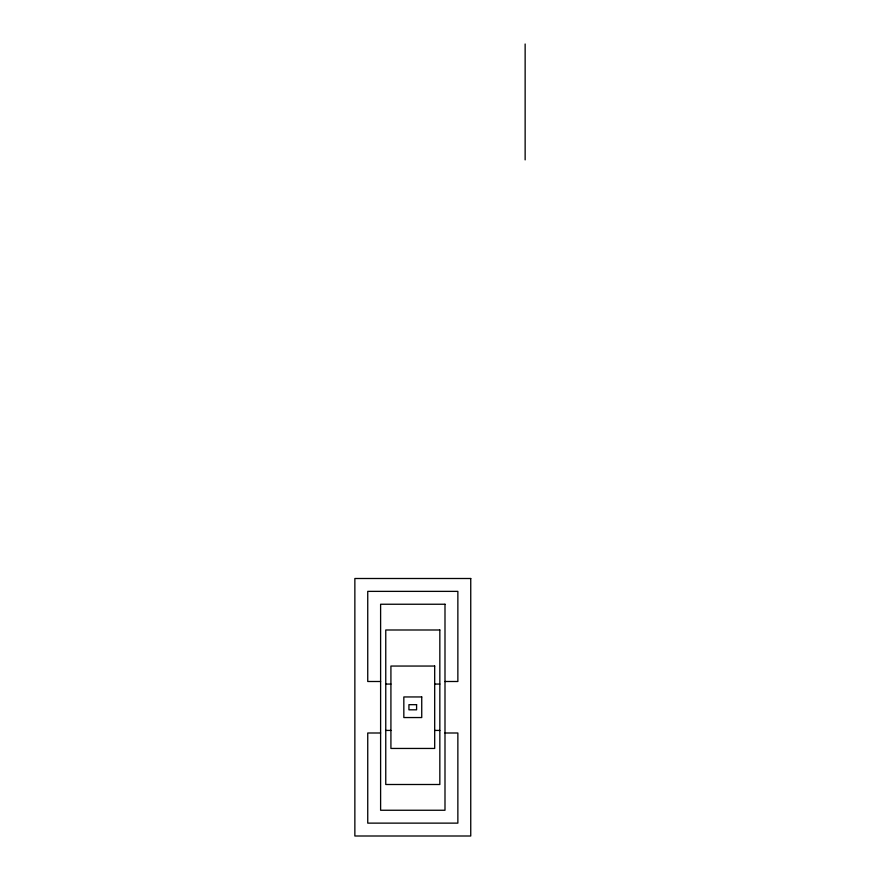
<?xml version="1.0" encoding="UTF-8"?>
<svg xmlns="http://www.w3.org/2000/svg" width="880" height="880" viewBox="0 0 880 880"><rect width="100%" height="100%" fill="white"/><g stroke="black" fill="none" stroke-linecap="round" stroke-linejoin="round"><path stroke-width="1.32" d="M380.611 681.494L367.741 681.494L367.741 591.371L457.864 591.371L457.864 681.494L444.994 681.494M385.759 684.068L390.918 684.068M434.687 684.068L439.835 684.068M385.759 730.422L390.918 730.422M434.687 730.422L439.835 730.422M380.611 732.996L367.741 732.996L367.741 823.13L457.864 823.13L457.864 732.996L444.994 732.996M525.14 44L525.14 159.874M470.745 578.501L354.86 578.501L354.86 836L470.745 836L470.745 578.501M444.994 604.241L380.611 604.241L380.611 810.249L444.994 810.249L444.994 604.241M439.835 629.992L385.759 629.992L385.759 784.498L439.835 784.498L439.835 629.992M434.687 666.05L390.918 666.05L390.918 748.451L434.687 748.451L434.687 666.05M421.74 696.949L403.832 696.949L403.832 717.552L421.74 717.552L421.74 696.949M416.592 704.671L408.936 704.671L408.936 709.819L416.592 709.819L416.592 704.671"/></g></svg>
